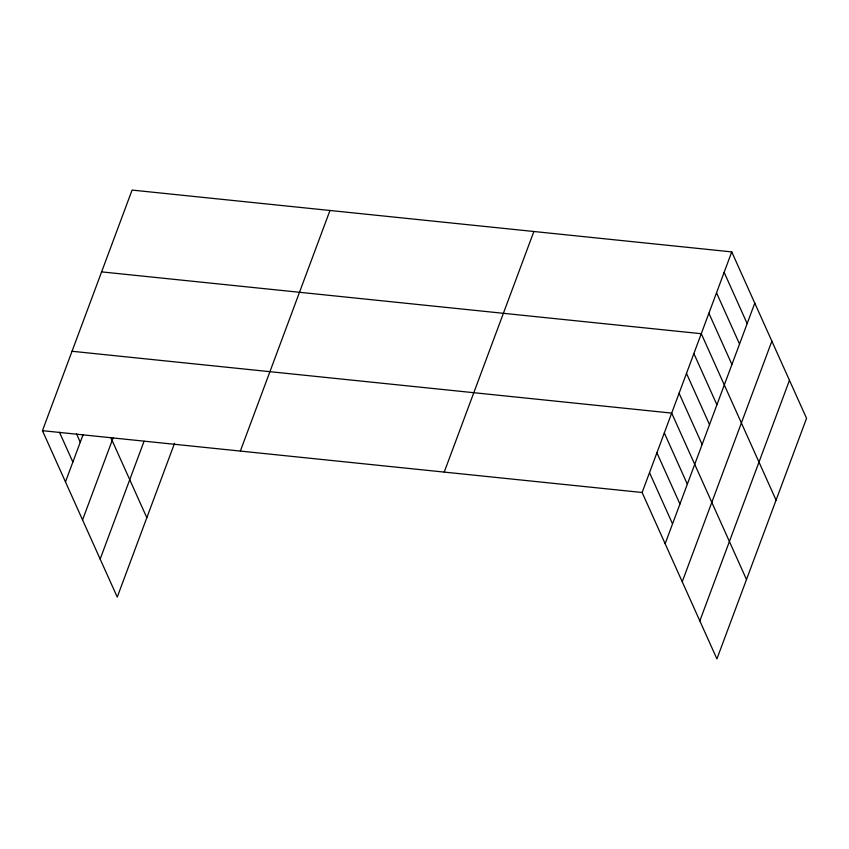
<?xml version="1.0" encoding="UTF-8"?>
<svg xmlns="http://www.w3.org/2000/svg" width="849" height="849" viewBox="0 0 849 849"><rect width="100%" height="100%" fill="white"/><g stroke="black" fill="none" stroke-linecap="round" stroke-linejoin="round"><path stroke-width="1.27" d="M174.554 443.263L117.247 597.102L42.45 430.676L132.083 190.08L731.753 251.898L806.55 418.324L716.917 658.92L642.12 492.494L731.753 251.898M65.479 481.903L83.043 434.762M82.555 519.917L113.066 438.042M100.161 559.088L144.065 441.236M240.341 451.074L329.974 210.478M444.229 472.097L533.862 231.501M665.149 543.731L754.782 303.135M682.235 581.745L771.868 341.149M699.831 620.906L789.464 380.31M101.604 271.882L701.285 333.71L776.071 500.125M72.027 351.274L671.697 413.102L746.494 579.527M42.45 430.676L642.12 492.494M724.133 272.349L747.162 323.586M716.524 292.809L739.543 344.036M708.904 313.26L731.923 364.486M693.888 353.555L716.917 404.793M686.491 373.401L709.52 424.638M679.094 393.257L702.123 444.483M664.311 432.948L687.329 484.185M656.914 452.804L679.943 504.03M649.517 472.649L672.546 523.886M111.102 438.222L146.824 517.699M76.516 433.871L80.262 442.212M59.483 432.268L72.865 462.058"/></g></svg>
